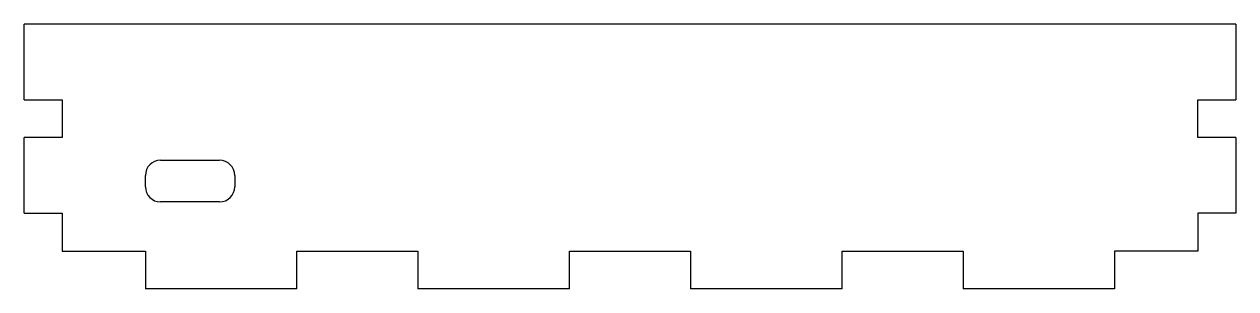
# Model space of a CAD drawing. Extents: x -80 to 80, y 0 to 35.
import ezdxf

# ---------------------------------------------------------------- set-up
doc = ezdxf.new("R2010")
doc.units = 0
doc.layers.add('VISIBLE', color=7, linetype='CONTINUOUS')

msp = doc.modelspace()

# ---------------------------------------------------------------- linework, layer by layer
at = {"layer": 'VISIBLE'}
for p, q in [((80, 35), (-80, 35)), ((-80, 25), (-80, 35)), ((80, 35), (80, 25)), ((-80, 25), (-75, 25)), ((-75, 25), (-75, 20)), ((75, 20), (75, 25)), ((75, 25), (80, 25)), ((-75, 20), (-80, 20)), ((-80, 10), (-80, 20)), ((80, 20), (75, 20)), ((80, 20), (80, 10)), ((-62, 17), (-54.2, 17)), ((-64, 13.5), (-64, 15)), ((-52.2, 15), (-52.2, 13.5)), ((-54.2, 11.5), (-62, 11.5)), ((-80, 10), (-75, 10)), ((-75, 10), (-75, 5)), ((75, 10), (75, 5)), ((80, 10), (75, 10)), ((-75, 5), (-64, 5)), ((-64, 5), (-64, 0)), ((-44, 0), (-44, 5)), ((-44, 5), (-28, 5)), ((-28, 5), (-28, 0)), ((-8, 0), (-8, 5)), ((-8, 5), (8, 5)), ((8, 5), (8, 0)), ((28, 0), (28, 5)), ((28, 5), (44, 5)), ((44, 5), (44, 0)), ((64, 5), (64, 0)), ((75, 5), (64, 5)), ((-44, 0), (-64, 0)), ((-8, 0), (-28, 0)), ((28, 0), (8, 0)), ((64, 0), (44, 0))]:
    msp.add_line(p, q, dxfattribs=at)
for centre, start, end in [((-62, 15), 90, 180), ((-54.2, 15), 0, 90), ((-62, 13.5), 180, 270), ((-54.2, 13.5), 270, 0)]:
    msp.add_arc(centre, 2, start, end, dxfattribs=at)

doc.saveas('drawing.dxf')
